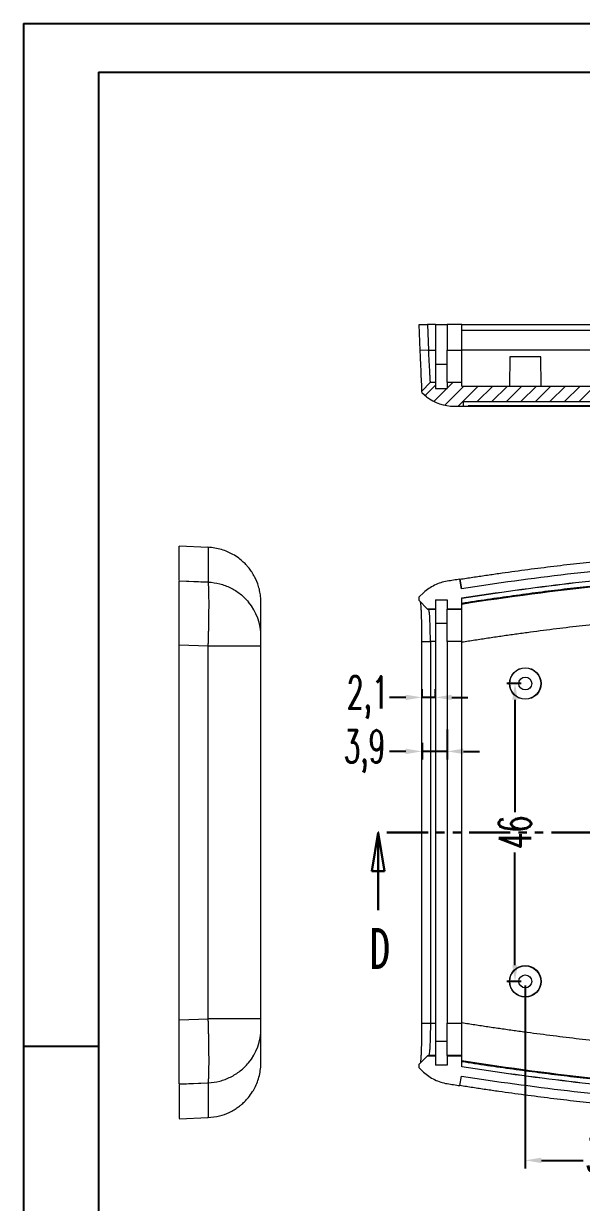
# Model space of a CAD drawing. Header units: inches. Extents: x 1388 to 2543, y 532 to 869.
# Drawn here: x 1388.4 to 1474.6, y 665.7 to 847.7 of the extents above; entities that cross this region are included whole.
import ezdxf

# ---------------------------------------------------------------- set-up
doc = ezdxf.new("R2010")
doc.units = ezdxf.units.IN
doc.linetypes.add('PHANTOM', pattern=[12.7, 6.35, -1.27, 1.27, -1.27, 1.27, -1.27])
doc.styles.add('SLDTEXTSTYLE0', font='TXT', dxfattribs={"width": 0.75})
doc.styles.add('SLDTEXTSTYLE2', font='TXT', dxfattribs={"width": 0.6, "bigfont": 'bigfont'})
doc.dimstyles.new('5', dxfattribs={"dimtxt": 5, "dimasz": 2.5, "dimexe": 1.25, "dimexo": 0.625, "dimtad": 0, "dimzin": 12, "dimtxsty": 'SLDTEXTSTYLE2', "dimcen": 2.5, "dimclrd": 3, "dimclre": 3, "dimclrt": 256, "dimadec": 0, "dimazin": 0, "dimtfac": 1, "dimtmove": 0, "dimatfit": 3, "dimfxl": 1, "dimarcsym": 0})

# ---------------------------------------------------------------- blocks, each defined once
blk = doc.blocks.new('_CLOSED')
at = {"color": 0, "linetype": 'ByBlock', "lineweight": -2}
for p, q in [((-1, 0.166667), (0, 0)), ((-1, 0.166667), (-1, -0.166667)), ((0, 0), (-1, -0.166667)), ((0, 0), (-1, 0))]:
    blk.add_line(p, q, dxfattribs=at)
blk = doc.blocks.new('*D111')
at = {"color": 3, "lineweight": -2}
for p, q in [((1465.91, 699.19), (1465.91, 670.92)), ((1496.05, 690.89), (1496.05, 670.92)), ((1468.41, 672.17), (1474.85, 672.17)), ((1493.55, 672.17), (1487.1, 672.17))]:
    blk.add_line(p, q, dxfattribs=at)
at = {"color": 3}
for points in [[(1468.41, 672.58), (1468.41, 671.75), (1465.91, 672.17)], [(1493.55, 672.58), (1493.55, 671.75), (1496.05, 672.17)]]:
    blk.add_solid(points, dxfattribs=at)
at = {"layer": 'Defpoints', "color": 0}
for p in [(1465.91, 699.81), (1496.05, 691.51), (1496.05, 672.17)]:
    blk.add_point(p, dxfattribs=at)
at = {"insert": (1480.98, 672.17), "char_height": 5, "attachment_point": 5, "style": 'SLDTEXTSTYLE2'}
blk.add_mtext('30,13', dxfattribs=at)
blk = doc.blocks.new('*D118')
at = {"color": 3, "lineweight": -2}
for p, q in [((1465.29, 745.81), (1463.08, 745.81)), ((1464.33, 743.31), (1464.33, 725.94)), ((1464.33, 702.31), (1464.33, 719.69)), ((1465.29, 699.81), (1463.08, 699.81))]:
    blk.add_line(p, q, dxfattribs=at)
at = {"color": 3}
for points in [[(1463.91, 743.31), (1464.75, 743.31), (1464.33, 745.81)], [(1463.91, 702.31), (1464.75, 702.31), (1464.33, 699.81)]]:
    blk.add_solid(points, dxfattribs=at)
at = {"layer": 'Defpoints', "color": 0}
for p in [(1465.91, 745.81), (1464.33, 699.81), (1465.91, 699.81)]:
    blk.add_point(p, dxfattribs=at)
at = {"insert": (1464.33, 722.81), "char_height": 5, "attachment_point": 5, "rotation": 90, "style": 'SLDTEXTSTYLE2'}
blk.add_mtext('46', dxfattribs=at)
blk = doc.blocks.new('*D119')
at = {"color": 3, "lineweight": -2}
for p, q in [((1449.97, 743.53), (1449.97, 744.92)), ((1452.07, 743.53), (1452.07, 744.92)), ((1447.47, 743.67), (1444.97, 743.67)), ((1452.07, 743.67), (1449.97, 743.67)), ((1454.57, 743.67), (1457.07, 743.67))]:
    blk.add_line(p, q, dxfattribs=at)
at = {"color": 3}
for points in [[(1447.47, 744.08), (1447.47, 743.25), (1449.97, 743.67)], [(1454.57, 744.08), (1454.57, 743.25), (1452.07, 743.67)]]:
    blk.add_solid(points, dxfattribs=at)
at = {"layer": 'Defpoints', "color": 0}
for p in [(1449.97, 743.67), (1449.97, 742.9), (1452.07, 742.9)]:
    blk.add_point(p, dxfattribs=at)
at = {"insert": (1441.59, 743.67), "char_height": 5, "attachment_point": 5, "style": 'SLDTEXTSTYLE2'}
blk.add_mtext('2,1', dxfattribs=at)
blk = doc.blocks.new('*D120')
at = {"color": 3, "lineweight": -2}
for p, q in [((1453.87, 738.73), (1453.87, 734.08)), ((1449.97, 736.67), (1449.97, 734.08)), ((1447.47, 735.33), (1444.97, 735.33)), ((1453.87, 735.33), (1449.97, 735.33)), ((1456.37, 735.33), (1458.87, 735.33))]:
    blk.add_line(p, q, dxfattribs=at)
at = {"color": 3}
for points in [[(1447.47, 735.75), (1447.47, 734.91), (1449.97, 735.33)], [(1456.37, 735.75), (1456.37, 734.91), (1453.87, 735.33)]]:
    blk.add_solid(points, dxfattribs=at)
at = {"layer": 'Defpoints', "color": 0}
for p in [(1453.87, 739.35), (1449.97, 737.29), (1449.97, 735.33)]:
    blk.add_point(p, dxfattribs=at)
at = {"insert": (1441.09, 735.33), "char_height": 5, "attachment_point": 5, "style": 'SLDTEXTSTYLE2'}
blk.add_mtext('3,9', dxfattribs=at)

msp = doc.modelspace()

# ---------------------------------------------------------------- hatches: boundary and pattern name
at = {"linetype": 'Continuous', "lineweight": 0}
h = msp.add_hatch(dxfattribs=at)
h.set_pattern_fill('ANSI31', color=4, scale=0.5, style=0)
h.set_pattern_definition([(45, (-738.4906, 0), (-1.122532, 1.122532), [])])
edge = h.paths.add_edge_path(flags=0)
edge.add_line((1456.318, 788.644), (1456.33, 789.344))
edge.add_line((1456.33, 789.344), (1586.73, 789.344))
edge.add_line((1586.73, 789.344), (1586.742, 788.644))
edge.add_line((1586.742, 788.644), (1587.831, 788.644))
edge.add_arc((1587.831, 797.144), 8.5, 270, 357.5)
edge.add_line((1596.323, 796.773), (1596.518, 801.244))
edge.add_line((1596.518, 801.244), (1594.916, 801.244))
edge.add_line((1594.916, 801.244), (1594.9, 800.344))
edge.add_line((1594.9, 800.344), (1594.076, 800.344))
edge.add_line((1594.076, 800.344), (1593.768, 793.274))
edge.add_arc((1592.169, 793.344), 1.6, 270, 357.5, ccw=False)
edge.add_line((1592.169, 791.744), (1456.118, 791.744))
edge.add_line((1456.118, 791.744), (1456.118, 792.344))
edge.add_line((1456.118, 792.344), (1453.868, 792.344))
edge.add_line((1453.868, 792.344), (1453.868, 791.394))
edge.add_line((1453.868, 791.394), (1452.068, 791.394))
edge.add_line((1452.068, 791.394), (1452.068, 792.344))
edge.add_line((1452.068, 792.344), (1451.264, 792.344))
edge.add_line((1451.264, 792.344), (1449.966, 790.988))
edge.add_line((1449.966, 790.988), (1449.981, 790.642))
edge.add_line((1449.981, 790.642), (1450.678, 790.104))
edge.add_arc((1454.956, 795.644), 7, 232.32028, 270.00304)
edge.add_line((1454.957, 788.644), (1456.318, 788.644))

# ---------------------------------------------------------------- linework, layer by layer
for p, q in [((1388.446, 847.734), (1835.31, 847.734)), ((1388.446, 847.734), (1388.446, 531.77)), ((1400.01, 840.211), (1827.787, 840.211)), ((1400.01, 840.211), (1400.01, 539.293)), ((1400.01, 689.752), (1388.446, 689.752)), ((1388.446, 678.049), (1388.446, 531.77))]:
    msp.add_line(p, q)
at = {"color": 7, "linetype": 'Continuous', "lineweight": 15}
for p, q in [((1449.693, 797.232), (1449.518, 801.244)), ((1449.518, 801.244), (1450.819, 801.244)), ((1450.819, 801.244), (1450.991, 797.3)), ((1452.068, 801.244), (1450.819, 801.244)), ((1452.068, 801.244), (1452.068, 797.3)), ((1452.068, 801.244), (1453.868, 801.244)), ((1453.868, 801.244), (1453.868, 797.3)), ((1456.118, 801.244), (1453.868, 801.244)), ((1456.118, 797.3), (1456.118, 801.244)), ((1450.991, 797.3), (1449.693, 797.232)), ((1450.991, 797.3), (1452.068, 797.3)), ((1452.068, 797.3), (1452.068, 792.344)), ((1453.868, 797.3), (1456.118, 797.3)), ((1453.868, 792.344), (1453.868, 797.3)), ((1456.118, 792.344), (1456.118, 797.3)), ((1463.513, 796.244), (1463.474, 791.744)), ((1468.313, 796.244), (1463.513, 796.244)), ((1468.352, 791.744), (1468.313, 796.244)), ((1453.868, 795.094), (1452.068, 795.094)), ((1451.264, 792.344), (1449.966, 790.988)), ((1451.264, 792.344), (1452.068, 792.344)), ((1452.068, 792.344), (1452.068, 791.394)), ((1453.868, 792.344), (1453.868, 791.394)), ((1453.868, 792.344), (1456.118, 792.344)), ((1456.118, 791.744), (1456.118, 792.344)), ((1449.981, 790.642), (1449.966, 790.988)), ((1450.678, 790.104), (1449.981, 790.642)), ((1452.068, 791.394), (1453.868, 791.394)), ((1456.118, 791.744), (1592.169, 791.744)), ((1454.957, 788.644), (1456.318, 788.644)), ((1456.33, 789.344), (1456.318, 788.644)), ((1456.33, 789.344), (1586.73, 789.344)), ((1416.964, 766.842), (1412.493, 767.037)), ((1416.964, 766.803), (1416.964, 766.802)), ((1412.493, 761.669), (1416.964, 761.471)), ((1416.964, 761.471), (1412.493, 761.636)), ((1456.079, 760.438), (1455.818, 761.917)), ((1455.818, 761.917), (1455.818, 761.917)), ((1455.818, 761.917), (1456.079, 760.438)), ((1449.518, 759.181), (1450.215, 759.828)), ((1456.079, 760.438), (1456.079, 760.438)), ((1425.066, 759.039), (1425.065, 759.039)), ((1449.518, 758.61), (1449.518, 759.181)), ((1449.518, 758.61), (1450.819, 757.31)), ((1452.068, 758.76), (1453.868, 758.76)), ((1452.068, 758.76), (1452.068, 757.31)), ((1453.868, 758.76), (1453.868, 757.31)), ((1456.118, 757.31), (1456.118, 759.025)), ((1452.068, 757.31), (1450.819, 757.31)), ((1450.819, 757.31), (1450.991, 757.276)), ((1450.991, 757.276), (1452.068, 757.276)), ((1451.004, 757.25), (1450.991, 757.276)), ((1452.068, 757.31), (1452.068, 757.276)), ((1452.068, 757.276), (1452.068, 752.276)), ((1456.118, 757.31), (1453.868, 757.31)), ((1453.868, 757.31), (1453.868, 757.276)), ((1453.868, 757.276), (1456.118, 757.276)), ((1453.868, 752.276), (1453.868, 757.276)), ((1456.118, 757.276), (1456.118, 757.31)), ((1456.118, 752.276), (1456.118, 757.276)), ((1425.093, 753.087), (1425.093, 753.788)), ((1453.868, 755.06), (1452.068, 755.06)), ((1449.966, 752.276), (1451.264, 752.276)), ((1449.966, 693.345), (1449.966, 752.276)), ((1452.068, 752.276), (1451.264, 752.276)), ((1451.264, 752.276), (1451.264, 693.345)), ((1452.068, 752.276), (1452.068, 693.345)), ((1456.118, 752.276), (1453.868, 752.276)), ((1453.868, 752.276), (1453.868, 693.345)), ((1456.118, 693.345), (1456.118, 752.276)), ((1412.493, 751.773), (1416.964, 751.607)), ((1412.493, 693.847), (1412.493, 751.773)), ((1416.964, 694.014), (1416.964, 751.607)), ((1416.964, 751.607), (1425.093, 751.607)), ((1425.093, 694.014), (1425.093, 751.607)), ((1412.493, 693.847), (1416.964, 694.014)), ((1425.093, 694.014), (1416.964, 694.014)), ((1425.093, 691.833), (1425.093, 692.534)), ((1449.966, 693.345), (1451.264, 693.345)), ((1451.264, 693.345), (1452.068, 693.345)), ((1452.068, 693.345), (1452.068, 688.345)), ((1453.868, 693.345), (1456.118, 693.345)), ((1453.868, 688.345), (1453.868, 693.345)), ((1456.118, 688.345), (1456.118, 693.345)), ((1452.068, 690.56), (1453.868, 690.56)), ((1450.819, 688.31), (1449.518, 687.01)), ((1450.991, 688.345), (1450.819, 688.31)), ((1450.819, 688.31), (1452.068, 688.31)), ((1452.068, 688.345), (1450.991, 688.345)), ((1452.068, 688.345), (1452.068, 688.31)), ((1452.068, 688.31), (1452.068, 686.86)), ((1453.868, 688.345), (1453.868, 688.31)), ((1456.118, 688.345), (1453.868, 688.345)), ((1453.868, 688.31), (1453.868, 686.86)), ((1453.868, 688.31), (1456.118, 688.31)), ((1456.118, 688.31), (1456.118, 688.345)), ((1456.118, 686.596), (1456.118, 688.31)), ((1425.065, 686.582), (1425.066, 686.582)), ((1449.518, 686.44), (1449.518, 687.01)), ((1449.518, 686.44), (1450.215, 685.793)), ((1453.868, 686.86), (1452.068, 686.86)), ((1455.818, 683.704), (1456.079, 685.183)), ((1455.818, 683.704), (1456.079, 685.183)), ((1456.079, 685.183), (1456.079, 685.183)), ((1412.493, 683.984), (1416.964, 684.15)), ((1412.493, 683.952), (1416.964, 684.15)), ((1455.818, 683.704), (1455.818, 683.704)), ((1412.493, 678.584), (1416.964, 678.779))]:
    msp.add_line(p, q, dxfattribs=at)
at = {"color": 1, "linetype": 'PHANTOM', "lineweight": 30}
msp.add_line((1603.304, 722.81), (1443.198, 722.81), dxfattribs=at)
at = {"color": 7, "linetype": 'Continuous', "lineweight": 30}
msp.add_line((1443.198, 710.81), (1443.198, 722.81), dxfattribs=at)
at = {"color": 7, "linetype": 'Continuous', "lineweight": 15}
for centre, radius in [((1465.913, 745.81), 2.439), ((1465.913, 745.81), 2.4), ((1465.913, 745.81), 1), ((1465.913, 699.81), 2.439), ((1465.913, 699.81), 2.4), ((1465.913, 699.81), 1)]:
    msp.add_circle(centre, radius, dxfattribs=at)
for centre, radius, start, end in [((1454.956, 795.644), 7, 232.32028, 270.00304), ((1416.766, 753.08), 8.327, 0.04377, 39.62559), ((1416.766, 692.541), 8.327, 320.37441, 359.95623)]:
    msp.add_arc(centre, radius, start, end, dxfattribs=at)
for points, knots in [([(1456.118, 801.244), (1467.105, 801.244), (1478.153, 801.244), (1500.325, 801.244), (1511.447, 801.244), (1533.682, 801.244), (1544.8, 801.244), (1566.959, 801.244), (1578.001, 801.244), (1588.973, 801.244)], [0, 0, 0, 0, 0.25, 0.25, 0.5, 0.5, 0.75, 0.75, 1, 1, 1, 1]), ([(1477.067, 800.344), (1473.702, 800.344), (1466.701, 800.344), (1459.735, 800.344), (1456.118, 800.344)], [0, 0, 0, 0, 0.480677, 1, 1, 1, 1]), ([(1449.966, 790.988), (1449.966, 790.987), (1449.959, 791.15), (1449.931, 791.774), (1449.911, 792.236), (1449.861, 793.391), (1449.83, 794.083), (1449.765, 795.594), (1449.729, 796.412), (1449.693, 797.232)], [0, 0, 0, 0, 0.25, 0.25, 0.5, 0.5, 0.75, 0.75, 1, 1, 1, 1]), ([(1451.264, 792.344), (1451.264, 792.344), (1451.262, 792.376), (1451.257, 792.47), (1451.255, 792.51), (1451.25, 792.604), (1451.247, 792.659), (1451.236, 792.845), (1451.228, 792.997), (1451.208, 793.356), (1451.197, 793.565), (1451.172, 794.022), (1451.158, 794.271), (1451.128, 794.811), (1451.112, 795.1), (1451.08, 795.696), (1451.062, 796.007), (1451.027, 796.648), (1451.009, 796.972), (1450.991, 797.3)], [0, 0, 0, 0, 0.125, 0.125, 0.1875, 0.1875, 0.25, 0.25, 0.375, 0.375, 0.5, 0.5, 0.625, 0.625, 0.75, 0.75, 0.875, 0.875, 1, 1, 1, 1]), ([(1456.318, 788.644), (1456.321, 788.644), (1456.325, 788.644), (1456.328, 788.644), (1467.116, 788.644), (1477.95, 788.644), (1494.273, 788.644), (1499.728, 788.644), (1510.635, 788.644), (1516.089, 788.644), (1524.273, 788.644), (1527.001, 788.644), (1532.458, 788.644), (1535.188, 788.644), (1543.372, 788.644), (1548.818, 788.644), (1565.122, 788.644), (1575.948, 788.644), (1586.732, 788.644), (1586.735, 788.644), (1586.739, 788.644), (1586.742, 788.644)], [0.00972593, 0.00972593, 0.00972593, 0.00972593, 0.00980392, 0.00980392, 0.00980392, 0.25490196, 0.25490196, 0.37745098, 0.37745098, 0.5, 0.5, 0.56127451, 0.56127451, 0.62254902, 0.62254902, 0.74509804, 0.74509804, 0.99019608, 0.99019608, 0.99019608, 0.99027388, 0.99027388, 0.99027388, 0.99027388]), ([(1586.624, 788.672), (1575.923, 788.672), (1565.156, 788.672), (1543.553, 788.672), (1532.716, 788.672), (1511.04, 788.672), (1500.201, 788.672), (1478.591, 788.672), (1467.82, 788.672), (1457.112, 788.672)], [0, 0, 0, 0, 0.25, 0.25, 0.5, 0.5, 0.75, 0.75, 1, 1, 1, 1]), ([(1412.493, 761.729), (1412.493, 762.333), (1412.493, 763.558), (1412.493, 764.953), (1412.493, 766.032), (1412.493, 766.715), (1412.493, 767.038), (1412.493, 767.003), (1412.493, 766.993)], [0, 0, 0, 0, 0.1809534, 0.3675565, 0.553626, 0.7393232, 0.9248102, 1, 1, 1, 1]), ([(1425.062, 759.039), (1425.03, 759.337), (1424.966, 759.936), (1424.688, 761.038), (1424.263, 762.085), (1423.726, 762.995), (1423.305, 763.58), (1422.869, 764.096), (1422.344, 764.628), (1421.643, 765.212), (1420.827, 765.743), (1419.932, 766.186), (1419.003, 766.521), (1417.98, 766.765), (1417.264, 766.818), (1416.898, 766.845)], [0, 0, 0, 0, 0.0727019, 0.146297, 0.2751778, 0.3456272, 0.4025441, 0.4501043, 0.5096738, 0.5836917, 0.6714412, 0.7455107, 0.8257248, 0.9109894, 1, 1, 1, 1]), ([(1455.818, 761.917), (1456.485, 762.021), (1457.82, 762.228), (1459.823, 762.527), (1461.825, 762.817), (1463.828, 763.097), (1465.83, 763.368), (1467.833, 763.629), (1469.835, 763.881), (1471.838, 764.123), (1473.84, 764.355), (1475.843, 764.577), (1477.845, 764.79), (1479.847, 764.993), (1481.85, 765.187), (1483.852, 765.371), (1485.854, 765.546), (1487.856, 765.71), (1489.859, 765.865), (1491.861, 766.011), (1493.863, 766.147), (1495.865, 766.273), (1497.867, 766.39), (1499.869, 766.497), (1501.871, 766.594), (1503.873, 766.682), (1505.874, 766.76), (1507.876, 766.828), (1509.878, 766.887), (1511.88, 766.936), (1513.881, 766.976), (1515.883, 767.006), (1517.885, 767.026), (1519.886, 767.037), (1521.888, 767.038), (1523.889, 767.029), (1525.891, 767.011), (1527.892, 766.983), (1529.894, 766.946), (1531.895, 766.899), (1533.896, 766.842), (1535.898, 766.776), (1537.899, 766.7), (1539.9, 766.614), (1541.901, 766.519), (1543.903, 766.414), (1545.904, 766.299), (1547.905, 766.175), (1549.906, 766.041), (1551.907, 765.898), (1553.908, 765.745), (1555.909, 765.582), (1557.91, 765.41), (1559.91, 765.228), (1561.911, 765.037), (1563.912, 764.835), (1565.913, 764.625), (1567.914, 764.404), (1569.914, 764.174), (1571.915, 763.934), (1573.915, 763.685), (1575.916, 763.426), (1577.917, 763.157), (1579.917, 762.879), (1581.917, 762.591), (1583.918, 762.294), (1585.918, 761.987), (1587.251, 761.775), (1587.918, 761.669)], [0, 0, 0, 0, 0.01527627, 0.03054136, 0.0457956, 0.06103933, 0.07627289, 0.09149662, 0.10671086, 0.12191595, 0.13711224, 0.15230005, 0.16747975, 0.18265166, 0.19781613, 0.21297351, 0.22812415, 0.24326838, 0.25840655, 0.27353901, 0.2886661, 0.30378817, 0.31890557, 0.33401865, 0.34912774, 0.36423321, 0.37933539, 0.39443465, 0.40953131, 0.42462574, 0.43971829, 0.45480929, 0.46989911, 0.48498808, 0.50007657, 0.51516491, 0.53025346, 0.54534257, 0.56043259, 0.57552386, 0.59061673, 0.60571156, 0.62080869, 0.63590847, 0.65101125, 0.66611738, 0.68122721, 0.69634108, 0.71145934, 0.72658234, 0.74171042, 0.75684394, 0.77198323, 0.78712865, 0.80228053, 0.81743924, 0.8326051, 0.84777846, 0.86295967, 0.87814906, 0.89334699, 0.90855379, 0.92376981, 0.93899538, 0.95423085, 0.96947654, 0.98473282, 1, 1, 1, 1]), ([(1587.657, 760.19), (1582.217, 761.064), (1576.76, 761.834), (1565.826, 763.158), (1560.349, 763.714), (1549.375, 764.608), (1543.874, 764.947), (1532.868, 765.406), (1527.364, 765.525), (1516.354, 765.545), (1510.845, 765.446), (1499.837, 765.027), (1494.343, 764.708), (1477.892, 763.429), (1466.965, 762.144), (1456.079, 760.438)], [0, 0, 0, 0, 0.125, 0.125, 0.25, 0.25, 0.375, 0.375, 0.5, 0.5, 0.625, 0.625, 0.75, 0.75, 1, 1, 1, 1]), ([(1587.657, 760.19), (1582.217, 761.064), (1576.76, 761.834), (1565.826, 763.158), (1560.349, 763.714), (1549.375, 764.608), (1543.874, 764.947), (1532.868, 765.406), (1527.364, 765.525), (1516.354, 765.545), (1510.845, 765.446), (1499.837, 765.027), (1494.343, 764.708), (1477.892, 763.429), (1466.965, 762.144), (1456.079, 760.438)], [0, 0, 0, 0, 0.125, 0.125, 0.25, 0.25, 0.375, 0.375, 0.5, 0.5, 0.625, 0.625, 0.75, 0.75, 1, 1, 1, 1]), ([(1456.118, 759.024), (1467.105, 760.732), (1478.153, 762.05), (1500.325, 763.76), (1511.447, 764.17), (1533.682, 764.092), (1544.8, 763.6), (1566.959, 761.734), (1578.001, 760.36), (1588.973, 758.555)], [0, 0, 0, 0, 0.25, 0.25, 0.5, 0.5, 0.75, 0.75, 1, 1, 1, 1]), ([(1456.118, 759.008), (1467.105, 760.716), (1478.153, 762.034), (1500.324, 763.744), (1511.446, 764.155), (1533.68, 764.076), (1544.798, 763.585), (1566.957, 761.719), (1577.998, 760.344), (1588.97, 758.54)], [0, 0, 0, 0, 0.25, 0.25, 0.5, 0.5, 0.75, 0.75, 1, 1, 1, 1]), ([(1412.493, 751.773), (1412.493, 752.366), (1412.493, 752.95), (1412.493, 753.813), (1412.493, 754.098), (1412.493, 754.665), (1412.493, 754.947), (1412.493, 755.78), (1412.493, 756.309), (1412.493, 757.066), (1412.493, 757.312), (1412.493, 757.792), (1412.493, 758.026), (1412.493, 758.7), (1412.493, 759.11), (1412.493, 759.668), (1412.493, 759.845), (1412.493, 760.178), (1412.493, 760.335), (1412.493, 760.768), (1412.493, 761.009), (1412.493, 761.396), (1412.493, 761.542), (1412.493, 761.636)], [0, 0, 0, 0, 0.125, 0.125, 0.1875, 0.1875, 0.25, 0.25, 0.375, 0.375, 0.4375, 0.4375, 0.5, 0.5, 0.625, 0.625, 0.6875, 0.6875, 0.75, 0.75, 0.875, 0.875, 1, 1, 1, 1]), ([(1416.964, 751.607), (1416.968, 751.714), (1416.974, 751.927), (1416.984, 752.247), (1416.993, 752.566), (1417.002, 752.883), (1417.01, 753.199), (1417.018, 753.513), (1417.025, 753.824), (1417.032, 754.132), (1417.039, 754.436), (1417.045, 754.736), (1417.05, 755.031), (1417.055, 755.321), (1417.06, 755.605), (1417.064, 755.884), (1417.067, 756.156), (1417.071, 756.422), (1417.073, 756.681), (1417.075, 756.933), (1417.077, 757.178), (1417.079, 757.415), (1417.08, 757.645), (1417.08, 757.867), (1417.08, 758.149), (1417.08, 758.488), (1417.078, 758.876), (1417.074, 759.25), (1417.069, 759.607), (1417.062, 759.943), (1417.053, 760.255), (1417.042, 760.54), (1417.03, 760.795), (1417.016, 761.018), (1417, 761.206), (1416.983, 761.362), (1416.971, 761.435), (1416.964, 761.471)], [0, 0, 0, 0, 0.02269792, 0.0454123, 0.06812774, 0.09082875, 0.11349981, 0.13612543, 0.15869021, 0.18117887, 0.20357633, 0.22586775, 0.24803859, 0.27007462, 0.29196204, 0.31368742, 0.33523782, 0.35660078, 0.37776437, 0.39871721, 0.41944846, 0.43994791, 0.4602059, 0.48021341, 0.49996203, 0.53805876, 0.57707586, 0.61694807, 0.65760211, 0.69895699, 0.74092463, 0.7834106, 0.8263151, 0.86953403, 0.91296033, 0.95648529, 1, 1, 1, 1]), ([(1416.964, 761.471), (1417.566, 761.444), (1418.155, 761.356), (1419.017, 761.134), (1419.301, 761.046), (1419.861, 760.838), (1420.138, 760.718), (1420.937, 760.322), (1421.437, 760.007), (1422.136, 759.455), (1422.362, 759.257), (1422.788, 758.84), (1422.99, 758.621), (1423.18, 758.391)], [0, 0, 0, 0, 0.25, 0.25, 0.375, 0.375, 0.5, 0.5, 0.75, 0.75, 0.875, 0.875, 1, 1, 1, 1]), ([(1453.857, 761.605), (1453.178, 761.495), (1452.518, 761.286), (1451.282, 760.682), (1450.719, 760.296), (1450.215, 759.828)], [0, 0, 0, 0, 0.5, 0.5, 1, 1, 1, 1]), ([(1455.818, 761.917), (1455.491, 761.865), (1454.837, 761.763), (1454.184, 761.657), (1453.857, 761.605)], [0, 0, 0, 0, 0.4999065, 1, 1, 1, 1]), ([(1477.84, 761.025), (1477.181, 760.955), (1475.865, 760.815), (1473.89, 760.593), (1471.916, 760.363), (1469.941, 760.122), (1467.966, 759.873), (1465.991, 759.614), (1464.017, 759.345), (1462.042, 759.067), (1460.067, 758.78), (1458.092, 758.483), (1456.776, 758.278), (1456.118, 758.175)], [0, 0, 0, 0, 0.090633, 0.1813152, 0.2720486, 0.3628352, 0.453677, 0.544576, 0.6355343, 0.7265539, 0.8176367, 0.9087847, 1, 1, 1, 1]), ([(1425.066, 753.774), (1425.066, 753.933), (1425.066, 754.726), (1425.066, 755.695), (1425.065, 756.634), (1425.065, 757.454), (1425.065, 758.094), (1425.065, 758.557), (1425.065, 758.892), (1425.065, 759.051), (1425.065, 759.032), (1425.065, 759.029)], [0, 0, 0, 0, 0.046235, 0.2311933, 0.3236653, 0.4161373, 0.6010964, 0.6935684, 0.7860405, 0.971, 1, 1, 1, 1]), ([(1425.066, 753.774), (1425.066, 753.931), (1425.066, 754.716), (1425.066, 755.678), (1425.065, 756.611), (1425.065, 757.427), (1425.065, 758.068), (1425.065, 758.534), (1425.065, 758.875), (1425.065, 759.042), (1425.065, 759.03), (1425.065, 759.029)], [0, 0, 0, 0, 0.0460345, 0.23019, 0.3222608, 0.4143316, 0.5984879, 0.6905588, 0.7826296, 0.9667864, 1, 1, 1, 1]), ([(1425.093, 754.029), (1425.093, 754.317), (1425.093, 755.215), (1425.093, 756.333), (1425.093, 757.405), (1425.093, 758.065), (1425.093, 758.369), (1425.093, 758.319), (1425.093, 758.305)], [0, 0, 0, 0, 0.09732521, 0.30318225, 0.50873271, 0.71475252, 0.92031328, 1, 1, 1, 1]), ([(1449.966, 752.276), (1449.965, 752.598), (1449.964, 753.243), (1449.953, 754.218), (1449.936, 755.173), (1449.912, 756.076), (1449.881, 756.87), (1449.844, 757.534), (1449.804, 758.055), (1449.775, 758.265), (1449.76, 758.368)], [0, 0, 0, 0, 0.1167679, 0.2335445, 0.3615984, 0.4896615, 0.6178741, 0.7460916, 0.8742927, 1, 1, 1, 1]), ([(1451.264, 752.276), (1451.264, 752.843), (1451.259, 753.395), (1451.238, 754.465), (1451.223, 754.954), (1451.184, 755.84), (1451.161, 756.212), (1451.108, 756.814), (1451.08, 757.027), (1451.05, 757.152)], [0, 0, 0, 0, 0.25, 0.25, 0.5, 0.5, 0.75, 0.75, 1, 1, 1, 1]), ([(1478.284, 755.111), (1477.613, 755.039), (1476.269, 754.896), (1474.254, 754.668), (1472.239, 754.431), (1470.224, 754.184), (1468.209, 753.927), (1466.194, 753.66), (1464.179, 753.383), (1462.163, 753.096), (1460.148, 752.799), (1458.132, 752.492), (1456.79, 752.28), (1456.118, 752.173)], [0, 0, 0, 0, 0.0906165, 0.181285, 0.2720077, 0.3627868, 0.4536245, 0.5445228, 0.635484, 0.7265102, 0.8176035, 0.908766, 1, 1, 1, 1]), ([(1425.093, 751.607), (1425.093, 751.961), (1425.093, 752.309), (1425.093, 752.848), (1425.093, 753.03), (1425.093, 753.087)], [0, 0, 0, 0, 0.5, 0.5, 1, 1, 1, 1]), ([(1412.493, 683.984), (1412.493, 684.079), (1412.493, 684.223), (1412.493, 684.512), (1412.493, 684.621), (1412.493, 684.862), (1412.493, 684.996), (1412.493, 685.43), (1412.493, 685.762), (1412.493, 686.319), (1412.493, 686.515), (1412.493, 686.927), (1412.493, 687.144), (1412.493, 687.818), (1412.493, 688.295), (1412.493, 689.052), (1412.493, 689.311), (1412.493, 689.844), (1412.493, 690.118), (1412.493, 690.947), (1412.493, 691.511), (1412.493, 692.663), (1412.493, 693.255), (1412.493, 693.847)], [0, 0, 0, 0, 0.125, 0.125, 0.1875, 0.1875, 0.25, 0.25, 0.375, 0.375, 0.4375, 0.4375, 0.5, 0.5, 0.625, 0.625, 0.6875, 0.6875, 0.75, 0.75, 0.875, 0.875, 1, 1, 1, 1]), ([(1416.964, 684.15), (1416.968, 684.168), (1416.974, 684.204), (1416.984, 684.271), (1416.993, 684.347), (1417.002, 684.433), (1417.01, 684.529), (1417.018, 684.635), (1417.025, 684.749), (1417.032, 684.873), (1417.039, 685.005), (1417.045, 685.145), (1417.05, 685.294), (1417.055, 685.45), (1417.06, 685.613), (1417.064, 685.782), (1417.067, 685.958), (1417.071, 686.14), (1417.073, 686.327), (1417.075, 686.52), (1417.077, 686.716), (1417.079, 686.917), (1417.08, 687.121), (1417.08, 687.327), (1417.08, 687.603), (1417.08, 687.957), (1417.078, 688.403), (1417.074, 688.876), (1417.069, 689.375), (1417.062, 689.899), (1417.053, 690.444), (1417.042, 691.009), (1417.03, 691.591), (1417.016, 692.186), (1417, 692.79), (1416.983, 693.4), (1416.971, 693.809), (1416.964, 694.014)], [0, 0, 0, 0, 0.0226977, 0.0454123, 0.0681285, 0.0908307, 0.1135035, 0.1361314, 0.158699, 0.181191, 0.2035924, 0.2258883, 0.2480642, 0.2701058, 0.2919993, 0.3137314, 0.3352891, 0.3566599, 0.3778318, 0.3987935, 0.4195342, 0.4400436, 0.4603121, 0.4803305, 0.5000906, 0.5381658, 0.5771632, 0.6170177, 0.6576559, 0.698997, 0.7409529, 0.7834292, 0.8263261, 0.8695394, 0.9129621, 0.9564853, 1, 1, 1, 1]), ([(1425.093, 692.534), (1425.093, 692.591), (1425.093, 692.772), (1425.093, 693.311), (1425.093, 693.66), (1425.093, 694.014)], [0, 0, 0, 0, 0.5, 0.5, 1, 1, 1, 1]), ([(1425.065, 686.588), (1425.065, 686.594), (1425.065, 686.608), (1425.065, 686.784), (1425.065, 687.136), (1425.065, 687.673), (1425.065, 688.329), (1425.065, 689.167), (1425.066, 690.39), (1425.066, 691.272), (1425.066, 691.847)], [0, 0, 0, 0, 0.079286, 0.1725312, 0.359037, 0.4522821, 0.5455272, 0.7320325, 0.8252775, 1, 1, 1, 1]), ([(1425.065, 686.588), (1425.065, 686.592), (1425.065, 686.605), (1425.065, 686.828), (1425.065, 687.22), (1425.065, 687.734), (1425.065, 688.423), (1425.065, 689.289), (1425.066, 690.282), (1425.066, 691.215), (1425.066, 691.847)], [0, 0, 0, 0, 0.0764249, 0.2595458, 0.3510987, 0.4426515, 0.625772, 0.7173248, 0.8088776, 1, 1, 1, 1]), ([(1449.757, 687.249), (1449.763, 687.282), (1449.785, 687.391), (1449.819, 687.75), (1449.859, 688.316), (1449.893, 689.036), (1449.922, 689.874), (1449.944, 690.813), (1449.962, 691.969), (1449.964, 692.834), (1449.966, 693.345)], [0, 0, 0, 0, 0.0543773, 0.1815744, 0.3087796, 0.4360038, 0.5632319, 0.6902188, 0.8172029, 1, 1, 1, 1]), ([(1451.264, 693.345), (1451.264, 693.016), (1451.262, 692.693), (1451.257, 692.216), (1451.255, 692.059), (1451.25, 691.746), (1451.247, 691.591), (1451.236, 691.139), (1451.228, 690.853), (1451.208, 690.311), (1451.197, 690.055), (1451.172, 689.594), (1451.158, 689.387), (1451.128, 689.021), (1451.112, 688.865), (1451.08, 688.613), (1451.062, 688.516), (1451.027, 688.382), (1451.009, 688.348), (1450.991, 688.345)], [0, 0, 0, 0, 0.125, 0.125, 0.1875, 0.1875, 0.25, 0.25, 0.375, 0.375, 0.5, 0.5, 0.625, 0.625, 0.75, 0.75, 0.875, 0.875, 1, 1, 1, 1]), ([(1456.118, 693.447), (1456.79, 693.341), (1458.132, 693.128), (1460.148, 692.822), (1462.163, 692.525), (1464.179, 692.238), (1466.194, 691.961), (1468.209, 691.694), (1470.224, 691.437), (1472.239, 691.189), (1474.254, 690.952), (1476.269, 690.725), (1477.613, 690.581), (1478.284, 690.51)], [0, 0, 0, 0, 0.091234, 0.1823965, 0.2734898, 0.364516, 0.4554772, 0.5463755, 0.6372132, 0.7279923, 0.818715, 0.9093835, 1, 1, 1, 1]), ([(1425.093, 687.313), (1425.093, 687.308), (1425.093, 687.296), (1425.093, 687.679), (1425.093, 688.378), (1425.093, 689.437), (1425.093, 690.504), (1425.093, 691.336), (1425.093, 691.592)], [0, 0, 0, 0, 0.1388809, 0.3322737, 0.526105, 0.7201405, 0.9140416, 1, 1, 1, 1]), ([(1416.898, 678.776), (1417.512, 678.836), (1418.65, 678.948), (1419.998, 679.452), (1420.918, 679.939), (1421.514, 680.33), (1422.048, 680.74), (1422.605, 681.242), (1423.225, 681.921), (1423.795, 682.719), (1424.281, 683.601), (1424.659, 684.526), (1424.943, 685.531), (1425.022, 686.234), (1425.061, 686.582)], [0, 0, 0, 0, 0.1494665, 0.2767537, 0.3462805, 0.4021939, 0.4496968, 0.5097702, 0.5842336, 0.672568, 0.7472977, 0.8284581, 0.9150264, 1, 1, 1, 1]), ([(1416.964, 684.15), (1417.566, 684.176), (1418.155, 684.265), (1419.017, 684.487), (1419.301, 684.575), (1419.861, 684.783), (1420.138, 684.903), (1420.937, 685.298), (1421.437, 685.614), (1422.136, 686.166), (1422.362, 686.364), (1422.788, 686.781), (1422.99, 687), (1423.18, 687.23)], [0, 0, 0, 0, 0.25, 0.25, 0.375, 0.375, 0.5, 0.5, 0.75, 0.75, 0.875, 0.875, 1, 1, 1, 1]), ([(1456.118, 687.445), (1456.776, 687.343), (1458.092, 687.137), (1460.067, 686.841), (1462.042, 686.553), (1464.017, 686.275), (1465.991, 686.007), (1467.966, 685.748), (1469.941, 685.498), (1471.916, 685.258), (1473.89, 685.028), (1475.865, 684.806), (1477.181, 684.666), (1477.84, 684.596)], [0, 0, 0, 0, 0.0912153, 0.1823633, 0.2734461, 0.3644657, 0.455424, 0.546323, 0.6371648, 0.7279514, 0.8186848, 0.909367, 1, 1, 1, 1]), ([(1588.97, 687.081), (1577.998, 685.277), (1566.957, 683.902), (1544.798, 682.036), (1533.68, 681.545), (1511.446, 681.466), (1500.325, 681.877), (1478.153, 683.587), (1467.105, 684.904), (1456.118, 686.612)], [0, 0, 0, 0, 0.25, 0.25, 0.5, 0.5, 0.75, 0.75, 1, 1, 1, 1]), ([(1588.973, 687.065), (1578.001, 685.261), (1566.959, 683.887), (1544.8, 682.02), (1533.682, 681.529), (1511.447, 681.45), (1500.325, 681.861), (1478.153, 683.571), (1467.105, 684.888), (1456.118, 686.596)], [0, 0, 0, 0, 0.25, 0.25, 0.5, 0.5, 0.75, 0.75, 1, 1, 1, 1]), ([(1450.215, 685.793), (1450.719, 685.325), (1451.29, 684.934), (1452.527, 684.332), (1453.178, 684.126), (1453.857, 684.016)], [0, 0, 0, 0, 0.5, 0.5, 1, 1, 1, 1]), ([(1456.079, 685.183), (1461.522, 684.33), (1466.982, 683.581), (1477.921, 682.298), (1483.4, 681.763), (1494.378, 680.91), (1499.88, 680.592), (1510.887, 680.174), (1516.391, 680.075), (1527.402, 680.096), (1532.91, 680.216), (1543.917, 680.676), (1549.409, 681.015), (1565.856, 682.356), (1576.777, 683.683), (1587.657, 685.431)], [0, 0, 0, 0, 0.125, 0.125, 0.25, 0.25, 0.375, 0.375, 0.5, 0.5, 0.625, 0.625, 0.75, 0.75, 1, 1, 1, 1]), ([(1456.079, 685.183), (1461.522, 684.33), (1466.982, 683.581), (1477.921, 682.298), (1483.4, 681.763), (1494.378, 680.91), (1499.88, 680.592), (1510.887, 680.174), (1516.391, 680.075), (1527.402, 680.096), (1532.91, 680.216), (1543.917, 680.676), (1549.409, 681.015), (1565.856, 682.356), (1576.777, 683.683), (1587.657, 685.431)], [0, 0, 0, 0, 0.125, 0.125, 0.25, 0.25, 0.375, 0.375, 0.5, 0.5, 0.625, 0.625, 0.75, 0.75, 1, 1, 1, 1]), ([(1412.493, 683.891), (1412.493, 683.288), (1412.493, 682.063), (1412.493, 680.668), (1412.493, 679.589), (1412.493, 678.906), (1412.493, 678.582), (1412.493, 678.618), (1412.493, 678.628)], [0, 0, 0, 0, 0.1809534, 0.3675565, 0.553626, 0.7393232, 0.9248102, 1, 1, 1, 1]), ([(1453.857, 684.016), (1454.184, 683.963), (1454.837, 683.858), (1455.491, 683.755), (1455.818, 683.704)], [0, 0, 0, 0, 0.5000935, 1, 1, 1, 1]), ([(1587.918, 683.952), (1587.251, 683.846), (1585.918, 683.634), (1583.918, 683.327), (1581.917, 683.029), (1579.917, 682.741), (1577.917, 682.463), (1575.916, 682.195), (1573.915, 681.936), (1571.915, 681.686), (1569.914, 681.447), (1567.914, 681.217), (1565.913, 680.996), (1563.912, 680.785), (1561.911, 680.584), (1559.91, 680.393), (1557.91, 680.211), (1555.909, 680.038), (1553.908, 679.876), (1551.907, 679.723), (1549.906, 679.579), (1547.905, 679.445), (1545.904, 679.321), (1543.903, 679.207), (1541.901, 679.102), (1539.9, 679.007), (1537.899, 678.921), (1535.898, 678.845), (1533.896, 678.779), (1531.895, 678.722), (1529.894, 678.675), (1527.892, 678.637), (1525.891, 678.61), (1523.889, 678.591), (1521.888, 678.583), (1519.886, 678.584), (1517.885, 678.595), (1515.883, 678.615), (1513.881, 678.645), (1511.88, 678.684), (1509.878, 678.734), (1507.876, 678.792), (1505.874, 678.861), (1503.873, 678.939), (1501.871, 679.027), (1499.869, 679.124), (1497.867, 679.231), (1495.865, 679.348), (1493.863, 679.474), (1491.861, 679.61), (1489.859, 679.755), (1487.856, 679.91), (1485.854, 680.075), (1483.852, 680.25), (1481.85, 680.434), (1479.847, 680.627), (1477.845, 680.831), (1475.843, 681.043), (1473.84, 681.266), (1471.838, 681.498), (1469.835, 681.74), (1467.833, 681.991), (1465.83, 682.253), (1463.828, 682.523), (1461.825, 682.804), (1459.823, 683.094), (1457.82, 683.393), (1456.485, 683.6), (1455.818, 683.704)], [0, 0, 0, 0, 0.0152672, 0.0305235, 0.0457692, 0.0610046, 0.0762302, 0.0914462, 0.106653, 0.1218509, 0.1370403, 0.1522215, 0.1673949, 0.1825608, 0.1977195, 0.2128714, 0.2280168, 0.2431561, 0.2582896, 0.2734177, 0.2885407, 0.3036589, 0.3187728, 0.3338826, 0.3489887, 0.3640915, 0.3791913, 0.3942884, 0.4093833, 0.4244761, 0.4395674, 0.4546574, 0.4697465, 0.4848351, 0.4999234, 0.5150119, 0.5301009, 0.5451907, 0.5602817, 0.5753743, 0.5904687, 0.6055654, 0.6206646, 0.6357668, 0.6508723, 0.6659814, 0.6810944, 0.6962118, 0.7113339, 0.726461, 0.7415935, 0.7567316, 0.7718759, 0.7870265, 0.8021839, 0.8173483, 0.8325203, 0.8476999, 0.8628878, 0.878084, 0.8932891, 0.9085034, 0.9237271, 0.9389607, 0.9542044, 0.9694586, 0.9847237, 1, 1, 1, 1])]:
    msp.add_open_spline(points, degree=3, knots=knots, dxfattribs=at)
at = {"color": 8, "linetype": 'Continuous', "lineweight": 15}
for points, knots in [([(1477.04, 797.291), (1473.671, 797.291), (1466.679, 797.291), (1459.722, 797.291), (1456.118, 797.291)], [0, 0, 0, 0, 0.4818733, 1, 1, 1, 1]), ([(1416.964, 766.802), (1416.964, 766.8), (1416.964, 766.794), (1416.964, 766.387), (1416.964, 765.662), (1416.964, 764.596), (1416.964, 763.235), (1416.964, 762.059), (1416.964, 761.471)], [0, 0, 0, 0, 0.1273669, 0.3017536, 0.4762248, 0.650767, 0.8253647, 1, 1, 1, 1]), ([(1416.964, 684.15), (1416.964, 683.528), (1416.964, 682.284), (1416.964, 680.873), (1416.964, 679.792), (1416.964, 679.104), (1416.964, 678.777), (1416.964, 678.813), (1416.964, 678.824)], [0, 0, 0, 0, 0.1852185, 0.3703934, 0.5555036, 0.7405311, 0.9254604, 1, 1, 1, 1])]:
    msp.add_open_spline(points, degree=3, knots=knots, dxfattribs=at)
at = {"color": 7, "linetype": 'Continuous', "lineweight": 15}
for points in [[(1416.964, 761.471), (1416.999, 761.469), (1417.034, 761.468), (1417.068, 761.466)], [(1477.803, 760.887), (1470.552, 760.126), (1463.316, 759.174), (1456.118, 758.04)], [(1456.118, 687.58), (1463.316, 686.447), (1470.552, 685.495), (1477.803, 684.734)], [(1417.068, 684.155), (1417.034, 684.153), (1416.999, 684.151), (1416.964, 684.15)]]:
    msp.add_open_spline(points, degree=3, dxfattribs=at)

# ---------------------------------------------------------------- block references
at = {"color": 7, "linetype": 'Continuous', "lineweight": 30, "xscale": 6, "yscale": 6, "rotation": 90}
msp.add_blockref('_CLOSED', (1443.198, 722.81), dxfattribs=at)

# ---------------------------------------------------------------- texts
at = {"color": 7, "linetype": 'Continuous', "insert": (1441.841, 708.064), "char_height": 6.35, "attachment_point": 1, "style": 'SLDTEXTSTYLE0'}
msp.add_mtext('D', dxfattribs=at)

# ---------------------------------------------------------------- dimensions: what is measured, and where the dimension line sits
for base, p1, p2, picture, middle in [((1449.966, 743.667), (1452.068, 742.904), (1449.966, 742.904), '*D119', (1441.591, 743.667)), ((1449.966, 735.33), (1453.868, 739.355), (1449.966, 737.29), '*D120', (1441.091, 735.33)), ((1496.046, 672.167), (1465.913, 699.81), (1496.046, 691.51), '*D111', (1480.98, 672.167))]:
    dim = msp.add_linear_dim(base=base, p1=p1, p2=p2, dimstyle='5')
    dim.commit()
    dim.dimension.update_dxf_attribs({"geometry": picture, "text_midpoint": middle})
dim = msp.add_linear_dim(base=(1464.33, 699.81), p1=(1465.913, 745.81), p2=(1465.913, 699.81), angle=90, dimstyle='5')
dim.commit()
dim.dimension.update_dxf_attribs({"geometry": '*D118', "text_midpoint": (1464.33, 722.81)})

doc.saveas('drawing.dxf')
